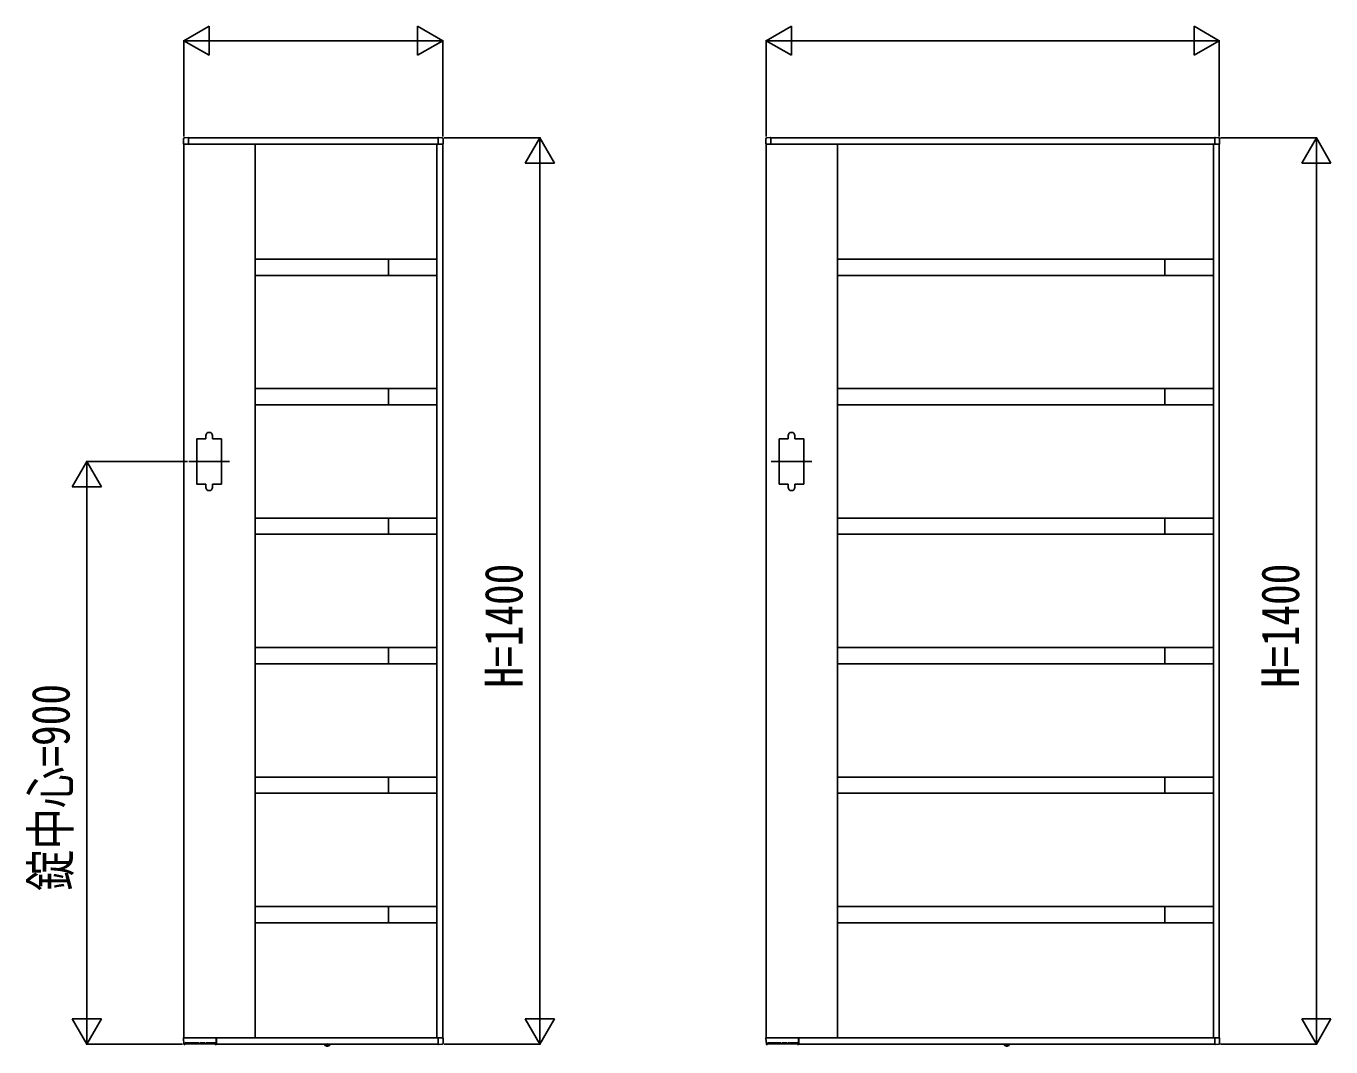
# Model space of a CAD drawing. Units: millimetres, scale not verified. Extents: x -8410 to 8410, y -5940 to 5940.
# Drawn here: x -1654 to 363, y -254 to 1322 of the extents above; entities that cross this region are included whole.
import ezdxf
from ezdxf.enums import TextEntityAlignment as Align

# ---------------------------------------------------------------- set-up
doc = ezdxf.new("R2010")
doc.units = ezdxf.units.MM
doc.header["$LTSCALE"] = 30
doc.layers.add('0-2_YKK_A1', color=4, linetype='Continuous')
doc.layers.add('0-3_YKK_D', color=6, linetype='Continuous')
doc.styles.add('ＭＳ ゴシック', font='')
doc.styles.get('ＭＳ ゴシック').set_extended_font_data('MS Gothic')

msp = doc.modelspace()

# ---------------------------------------------------------------- linework, layer by layer
at = {"layer": '0-2_YKK_A1'}
for p, q in [((-1409.05, 1150.13), (-1403.49, 1150.47)), ((-1402.96, 1150), (-1016.96, 1150)), ((-1402.96, 1140), (-1402.96, 1150)), ((-1402.96, 1140.3), (-1402.96, 1149.97)), ((-1016.96, 1140), (-1016.96, 1150)), ((-1016.96, 1140.3), (-1016.96, 1149.97)), ((-1010.87, 1150.13), (-1016.43, 1150.47)), ((-509.05, 1150.13), (-503.49, 1150.47)), ((-502.96, 1150), (183.04, 1150)), ((-502.96, 1140), (-502.96, 1150)), ((-502.96, 1140.3), (-502.96, 1149.97)), ((183.04, 1140), (183.04, 1150)), ((183.04, 1140.3), (183.04, 1149.97)), ((189.13, 1150.13), (183.57, 1150.47)), ((-1410.46, 1148.63), (-1410.46, 1140.5)), ((-1409.96, 1140), (-1409.96, -240)), ((-1409.96, 1140), (-1009.96, 1140)), ((-1409.96, 1140), (-1403.26, 1140)), ((-1403.26, 1140), (-1403.26, 1140)), ((-1299.96, 1140), (-1299.96, -240)), ((-1018.96, 1140), (-1018.96, -240)), ((-1009.96, 1140), (-1016.66, 1140)), ((-1016.66, 1140), (-1016.66, 1140)), ((-1009.96, 1140), (-1009.96, -240)), ((-1009.46, 1148.63), (-1009.46, 1140.5)), ((-510.46, 1148.63), (-510.46, 1140.5)), ((-509.96, 1140), (-509.96, -240)), ((-509.96, 1140), (190.04, 1140)), ((-509.96, 1140), (-503.26, 1140)), ((-503.26, 1140), (-503.26, 1140)), ((-399.96, 1140), (-399.96, -240)), ((181.04, 1140), (181.04, -240)), ((190.04, 1140), (183.34, 1140)), ((183.34, 1140), (183.34, 1140)), ((190.04, 1140), (190.04, -240)), ((190.54, 1148.63), (190.54, 1140.5)), ((-1018.96, 962.5), (-1299.96, 962.5)), ((-1093.96, 962.5), (-1093.96, 937.5)), ((181.04, 962.5), (-399.96, 962.5)), ((106.04, 962.5), (106.04, 937.5)), ((-1018.96, 937.5), (-1299.96, 937.5)), ((181.04, 937.5), (-399.96, 937.5)), ((-1018.96, 762.5), (-1299.96, 762.5)), ((-1093.96, 762.5), (-1093.96, 737.5)), ((181.04, 762.5), (-399.96, 762.5)), ((106.04, 762.5), (106.04, 737.5)), ((-1018.96, 737.5), (-1299.96, 737.5)), ((181.04, 737.5), (-399.96, 737.5)), ((-1375.96, 685), (-1375.96, 690)), ((-1365.96, 685), (-1365.96, 690)), ((-475.96, 685), (-475.96, 690)), ((-465.96, 685), (-465.96, 690)), ((-1339.46, 650), (-1402.46, 650)), ((-439.46, 650), (-502.46, 650)), ((-1375.96, 615), (-1375.96, 610)), ((-1365.96, 615), (-1365.96, 610)), ((-475.96, 615), (-475.96, 610)), ((-465.96, 615), (-465.96, 610)), ((-1018.96, 562.5), (-1299.96, 562.5)), ((-1093.96, 562.5), (-1093.96, 537.5)), ((181.04, 562.5), (-399.96, 562.5)), ((106.04, 562.5), (106.04, 537.5)), ((-1018.96, 537.5), (-1299.96, 537.5)), ((181.04, 537.5), (-399.96, 537.5)), ((-1018.96, 362.5), (-1299.96, 362.5)), ((-1093.96, 362.5), (-1093.96, 337.5)), ((181.04, 362.5), (-399.96, 362.5)), ((106.04, 362.5), (106.04, 337.5)), ((-1018.96, 337.5), (-1299.96, 337.5)), ((181.04, 337.5), (-399.96, 337.5)), ((-1018.96, 162.5), (-1299.96, 162.5)), ((-1093.96, 162.5), (-1093.96, 137.5)), ((181.04, 162.5), (-399.96, 162.5)), ((106.04, 162.5), (106.04, 137.5)), ((-1018.96, 137.5), (-1299.96, 137.5)), ((181.04, 137.5), (-399.96, 137.5)), ((-1018.96, -37.5), (-1299.96, -37.5)), ((-1093.96, -37.5), (-1093.96, -62.5)), ((181.04, -37.5), (-399.96, -37.5)), ((106.04, -37.5), (106.04, -62.5)), ((-1018.96, -62.5), (-1299.96, -62.5)), ((181.04, -62.5), (-399.96, -62.5)), ((-1409.85, -250.03), (-1410.43, -240.53)), ((-1409.96, -240), (-1009.96, -240)), ((-1360.26, -240), (-1409.93, -240)), ((-1359.96, -240.3), (-1359.96, -249.98)), ((-1359.66, -240), (-1359.66, -250)), ((-1016.96, -250), (-1016.96, -240)), ((-1016.96, -240.3), (-1016.96, -249.97)), ((-1009.96, -240), (-1016.66, -240)), ((-1016.66, -240), (-1016.66, -240)), ((-1009.46, -248.63), (-1009.46, -240.5)), ((-509.85, -250.03), (-510.43, -240.53)), ((-509.96, -240), (190.04, -240)), ((-460.26, -240), (-509.93, -240)), ((-459.96, -240.3), (-459.96, -249.98)), ((-459.66, -240), (-459.66, -250)), ((183.04, -250), (183.04, -240)), ((183.04, -240.3), (183.04, -249.97)), ((190.04, -240), (183.34, -240)), ((183.34, -240), (183.34, -240)), ((190.54, -248.63), (190.54, -240.5)), ((-1408.6, -250.5), (-1409.35, -250.5)), ((-1408.1, -250.01), (-1408.07, -248.19)), ((-1408.09, -249.5), (-1361.79, -249.5)), ((-1387.17, -247.9), (-1407.75, -247.9)), ((-1386.85, -248.19), (-1386.84, -249.01)), ((-1385.12, -249.01), (-1385.1, -248.19)), ((-1378.13, -247.9), (-1384.79, -247.9)), ((-1377.82, -248.19), (-1377.8, -249.01)), ((-1376.08, -249.01), (-1376.07, -248.19)), ((-1362.13, -247.9), (-1375.75, -247.9)), ((-1365.86, -247.9), (-1365.84, -249.01)), ((-1361.82, -248.19), (-1361.79, -249.99)), ((-1360.46, -250.48), (-1361.29, -250.48)), ((-1359.66, -250), (-1016.96, -250)), ((-1192.22, -250.5), (-1192.13, -250)), ((-1192.22, -250.5), (-1192.05, -251.47)), ((-1192.22, -250.5), (-1184.4, -250.5)), ((-1192.13, -250), (-1184.49, -250)), ((-1188.31, -254.2), (-1188.31, -250)), ((-1184.4, -250.5), (-1184.57, -251.47)), ((-1184.4, -250.5), (-1184.49, -250)), ((-1010.87, -250.13), (-1016.43, -250.47)), ((-508.6, -250.5), (-509.35, -250.5)), ((-508.1, -250.01), (-508.07, -248.19)), ((-508.09, -249.5), (-461.79, -249.5)), ((-487.17, -247.9), (-507.75, -247.9)), ((-486.85, -248.19), (-486.84, -249.01)), ((-485.12, -249.01), (-485.1, -248.19)), ((-478.13, -247.9), (-484.79, -247.9)), ((-477.82, -248.19), (-477.8, -249.01)), ((-476.08, -249.01), (-476.07, -248.19)), ((-462.13, -247.9), (-475.75, -247.9)), ((-465.86, -247.9), (-465.84, -249.01)), ((-461.82, -248.19), (-461.79, -249.99)), ((-460.46, -250.48), (-461.29, -250.48)), ((-459.66, -250), (183.04, -250)), ((-142.22, -250.5), (-142.13, -250)), ((-142.22, -250.5), (-142.05, -251.47)), ((-142.22, -250.5), (-134.4, -250.5)), ((-142.13, -250), (-134.49, -250)), ((-138.31, -254.2), (-138.31, -250)), ((-134.4, -250.5), (-134.57, -251.47)), ((-134.4, -250.5), (-134.49, -250)), ((189.13, -250.13), (183.57, -250.47))]:
    msp.add_line(p, q, dxfattribs=at)
for points in [[(-1375.96, 685), (-1389.96, 685), (-1389.96, 615), (-1375.96, 615)], [(-1365.96, 615), (-1351.96, 615), (-1351.96, 685), (-1365.96, 685)], [(-475.96, 685), (-489.96, 685), (-489.96, 615), (-475.96, 615)], [(-465.96, 615), (-451.96, 615), (-451.96, 685), (-465.96, 685)], [(-1407.75, -247.9), (-1407.89, -247.93), (-1407.97, -247.98), (-1408.01, -248.03), (-1408.04, -248.09), (-1408.06, -248.14), (-1408.07, -248.19)], [(-1386.85, -248.19), (-1386.86, -248.15), (-1386.87, -248.1), (-1386.89, -248.05), (-1386.92, -248.01), (-1386.97, -247.96), (-1387.05, -247.92), (-1387.17, -247.9)], [(-1384.79, -247.9), (-1384.92, -247.93), (-1385, -247.98), (-1385.05, -248.03), (-1385.08, -248.09), (-1385.09, -248.14), (-1385.1, -248.19)], [(-1377.82, -248.19), (-1377.82, -248.15), (-1377.83, -248.1), (-1377.86, -248.05), (-1377.89, -248.01), (-1377.94, -247.96), (-1378.01, -247.92), (-1378.13, -247.9)], [(-1375.75, -247.9), (-1375.89, -247.93), (-1375.97, -247.98), (-1376.01, -248.03), (-1376.04, -248.09), (-1376.06, -248.14), (-1376.07, -248.19)], [(-1361.82, -248.19), (-1361.82, -248.15), (-1361.83, -248.1), (-1361.86, -248.05), (-1361.89, -248.01), (-1361.94, -247.96), (-1362.01, -247.92), (-1362.13, -247.9)], [(-1190.61, -252.58), (-1189.46, -250.26), (-1188.31, -249.65)], [(-1186.01, -252.58), (-1187.17, -250.26), (-1188.31, -249.65)], [(-507.75, -247.9), (-507.89, -247.93), (-507.97, -247.98), (-508.01, -248.03), (-508.04, -248.09), (-508.06, -248.14), (-508.07, -248.19)], [(-486.85, -248.19), (-486.86, -248.15), (-486.87, -248.1), (-486.89, -248.05), (-486.92, -248.01), (-486.97, -247.96), (-487.05, -247.92), (-487.17, -247.9)], [(-484.79, -247.9), (-484.92, -247.93), (-485, -247.98), (-485.05, -248.03), (-485.08, -248.09), (-485.09, -248.14), (-485.1, -248.19)], [(-477.82, -248.19), (-477.82, -248.15), (-477.83, -248.1), (-477.86, -248.05), (-477.89, -248.01), (-477.94, -247.96), (-478.01, -247.92), (-478.13, -247.9)], [(-475.75, -247.9), (-475.89, -247.93), (-475.97, -247.98), (-476.01, -248.03), (-476.04, -248.09), (-476.06, -248.14), (-476.07, -248.19)], [(-461.82, -248.19), (-461.82, -248.15), (-461.83, -248.1), (-461.86, -248.05), (-461.89, -248.01), (-461.94, -247.96), (-462.01, -247.92), (-462.13, -247.9)], [(-140.61, -252.58), (-139.46, -250.26), (-138.31, -249.65)], [(-136.01, -252.58), (-137.17, -250.26), (-138.31, -249.65)]]:
    msp.add_lwpolyline(points, dxfattribs=at)
for centre, radius, start, end in [((-1408.96, 1148.63), 1.5, 93.5, 180), ((-1403.46, 1149.97), 0.5, 0, 93.5), ((-1016.46, 1149.97), 0.5, 86.5, 180), ((-1010.96, 1148.63), 1.5, 0, 86.5), ((-508.96, 1148.63), 1.5, 93.5, 180), ((-503.46, 1149.97), 0.5, 0, 93.5), ((183.54, 1149.97), 0.5, 86.5, 180), ((189.04, 1148.63), 1.5, 0, 86.5), ((-1409.96, 1140.5), 0.5, 180, 270), ((-1403.26, 1140.3), 0.3, 270, 0), ((-1016.66, 1140.3), 0.3, 180, 270), ((-1009.96, 1140.5), 0.5, 270, 0), ((-509.96, 1140.5), 0.5, 180, 270), ((-503.26, 1140.3), 0.3, 270, 0), ((183.34, 1140.3), 0.3, 180, 270), ((190.04, 1140.5), 0.5, 270, 0), ((-1370.96, 690), 5, 0, 180), ((-470.96, 690), 5, 0, 180), ((-1370.96, 610), 5, 180, 0), ((-470.96, 610), 5, 180, 0), ((-1409.93, -240.5), 0.5, 90, 183.5), ((-1360.26, -240.3), 0.3, 0, 90), ((-1016.66, -240.3), 0.3, 90, 180), ((-1009.96, -240.5), 0.5, 0, 90), ((-509.93, -240.5), 0.5, 90, 183.5), ((-460.26, -240.3), 0.3, 0, 90), ((183.34, -240.3), 0.3, 90, 180), ((190.04, -240.5), 0.5, 0, 90), ((-1409.35, -250), 0.5, 183.5, 269.21081), ((-1408.6, -250), 0.5, 269.18971, 359), ((-1386.34, -249), 0.5, 181, 270), ((-1385.62, -249), 0.5, 270, 359), ((-1377.3, -249), 0.5, 181, 270), ((-1376.58, -249), 0.5, 270, 359), ((-1365.34, -249), 0.5, 181, 270), ((-1361.29, -249.98), 0.5, 181.0014, 270.00152), ((-1360.46, -249.98), 0.5, 270, 0), ((-1191.16, -251.32), 0.9, 190, 239.36409), ((-1188.31, -246.5), 6.5, 239.36409, 300.63591), ((-1185.46, -251.32), 0.9, 300.63591, 350), ((-1016.46, -249.97), 0.5, 180, 273.5), ((-1010.96, -248.63), 1.5, 273.5, 0), ((-509.35, -250), 0.5, 183.5, 269.21081), ((-508.6, -250), 0.5, 269.18971, 359), ((-486.34, -249), 0.5, 181, 270), ((-485.62, -249), 0.5, 270, 359), ((-477.3, -249), 0.5, 181, 270), ((-476.58, -249), 0.5, 270, 359), ((-465.34, -249), 0.5, 181, 270), ((-461.29, -249.98), 0.5, 181.0014, 270.00152), ((-460.46, -249.98), 0.5, 270, 0), ((-141.16, -251.32), 0.9, 190, 239.36409), ((-138.31, -246.5), 6.5, 239.36409, 300.63591), ((-135.46, -251.32), 0.9, 300.63591, 350), ((183.54, -249.97), 0.5, 180, 273.5), ((189.04, -248.63), 1.5, 273.5, 0)]:
    msp.add_arc(centre, radius, start, end, dxfattribs=at)
at = {"layer": '0-3_YKK_D'}
for p, q in [((-1409.96, 1300), (-1370.99, 1322.5)), ((-1370.99, 1277.5), (-1370.99, 1322.5)), ((-1009.96, 1300), (-1048.93, 1322.5)), ((-1048.93, 1322.5), (-1048.93, 1277.5)), ((-509.96, 1300), (-470.99, 1322.5)), ((-470.99, 1277.5), (-470.99, 1322.5)), ((190.04, 1300), (151.07, 1322.5)), ((151.07, 1322.5), (151.07, 1277.5)), ((-1409.96, 1152), (-1409.96, 1301)), ((-1409.96, 1300), (-1370.99, 1277.5)), ((-1409.96, 1300), (-1332.02, 1300)), ((-1364.96, 1300), (-1054.96, 1300)), ((-1009.96, 1300), (-1087.9, 1300)), ((-1009.96, 1300), (-1048.93, 1277.5)), ((-1009.96, 1152), (-1009.96, 1301)), ((-509.96, 1152), (-509.96, 1301)), ((-509.96, 1300), (-470.99, 1277.5)), ((-509.96, 1300), (-432.02, 1300)), ((-464.96, 1300), (145.04, 1300)), ((190.04, 1300), (112.1, 1300)), ((190.04, 1300), (151.07, 1277.5)), ((190.04, 1152), (190.04, 1301)), ((-1007.96, 1150), (-858.96, 1150)), ((-859.96, 1150), (-882.46, 1111.03)), ((-859.96, 1150), (-837.46, 1111.03)), ((-859.96, 1150), (-859.96, 1072.06)), ((192.04, 1150), (341.04, 1150)), ((340.04, 1150), (317.54, 1111.03)), ((340.04, 1150), (362.54, 1111.03)), ((340.04, 1150), (340.04, 1072.06)), ((-882.46, 1111.03), (-837.46, 1111.03)), ((317.54, 1111.03), (362.54, 1111.03)), ((-859.96, 1105), (-859.96, -205)), ((340.04, 1105), (340.04, -205)), ((-1559.96, 650), (-1582.46, 611.03)), ((-1404.46, 650), (-1560.96, 650)), ((-1559.96, 650), (-1537.46, 611.03)), ((-1559.96, 650), (-1559.96, 572.06)), ((-1582.46, 611.03), (-1537.46, 611.03)), ((-1559.96, 605), (-1559.96, -205)), ((-1559.96, -250), (-1559.96, -172.06)), ((-859.96, -250), (-859.96, -172.06)), ((340.04, -250), (340.04, -172.06)), ((-1559.96, -250), (-1582.46, -211.03)), ((-1537.46, -211.03), (-1582.46, -211.03)), ((-1559.96, -250), (-1537.46, -211.03)), ((-859.96, -250), (-882.46, -211.03)), ((-837.46, -211.03), (-882.46, -211.03)), ((-859.96, -250), (-837.46, -211.03)), ((340.04, -250), (317.54, -211.03)), ((362.54, -211.03), (317.54, -211.03)), ((340.04, -250), (362.54, -211.03)), ((-1411.96, -250), (-1560.96, -250)), ((-1007.96, -250), (-858.96, -250)), ((192.04, -250), (341.04, -250))]:
    msp.add_line(p, q, dxfattribs=at)

# ---------------------------------------------------------------- texts
at = {"layer": '0-3_YKK_D', "style": 'ＭＳ ゴシック', "width": 0.8}
for s, p in [('H=1400', (-868.96, 300.67)), ('H=1400', (331.04, 300.67)), ('錠中心=900', (-1568.96, -13.33))]:
    msp.add_text(s, height=58.65, rotation=90, dxfattribs=at).set_placement(p, align=Align.BOTTOM_LEFT)

doc.saveas('drawing.dxf')
